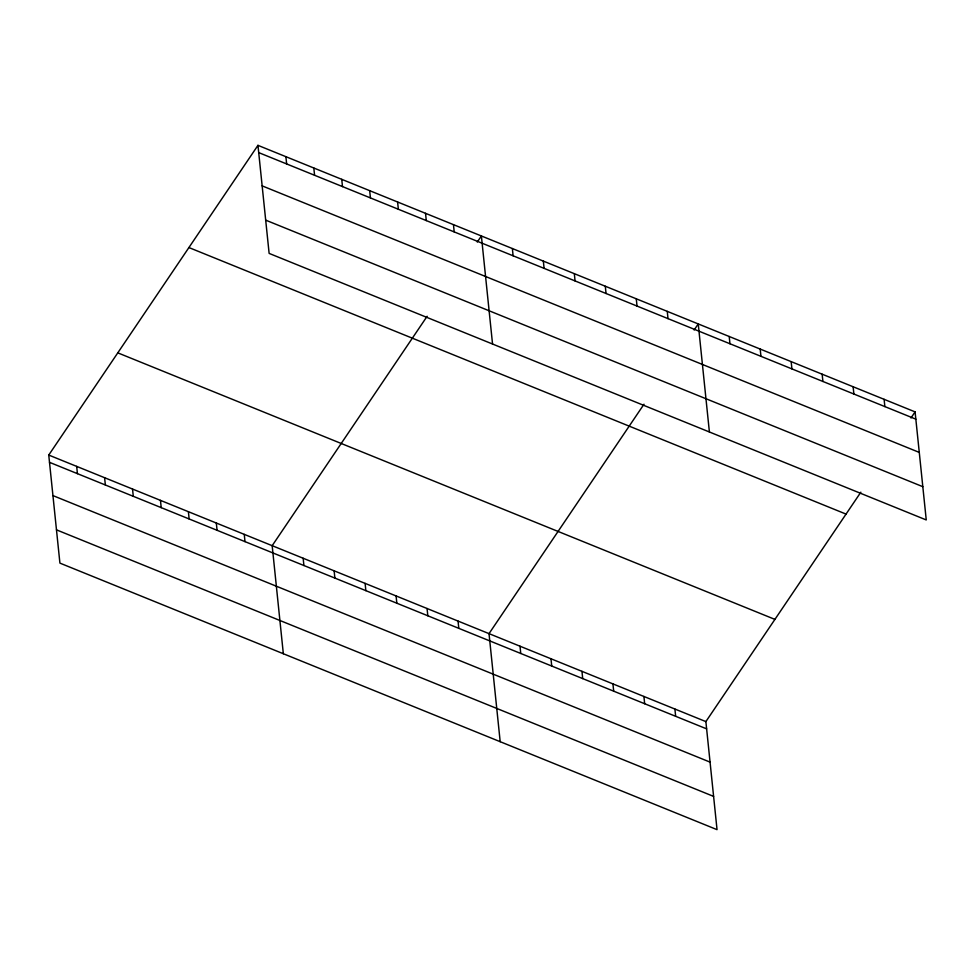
<?xml version="1.0" encoding="UTF-8"?>
<svg xmlns="http://www.w3.org/2000/svg" width="975" height="975" viewBox="0 0 975 975"><rect width="100%" height="100%" fill="white"/><g stroke="black" fill="none" stroke-linecap="round" stroke-linejoin="round"><path stroke-width="1.46" d="M860.84 492.192L705.876 721.598L717.039 829.652L59.914 563.111L48.75 455.057L257.961 145.348L915.086 411.889L926.25 519.943L269.124 253.402L257.961 145.348M427.135 316.278L272.171 545.683L283.335 653.737M477.275 242.056L481.382 235.974L492.546 344.029M643.987 404.235L489.023 633.64L500.187 741.695M694.127 330.013L698.234 323.932L709.398 431.986M910.979 417.97L915.086 411.889M258.716 152.612L915.83 419.153M262.153 185.872L919.267 452.412M265.688 220.143L922.813 486.683M188.918 247.553L846.044 514.093M117.792 352.852L774.918 619.393M48.75 455.057L705.876 721.598M49.506 462.333L706.619 728.861M52.942 495.592L710.056 762.121M56.477 529.852L713.602 796.392M884.106 399.323L884.861 406.587M853.125 386.758L853.881 394.022M822.144 374.193L822.9 381.457M791.164 361.628L791.919 368.891M760.195 349.062L760.939 356.326M729.215 336.497L729.958 343.761M667.253 311.366L668.009 318.63M636.273 298.801L637.028 306.065M674.895 709.032L675.651 716.296M605.292 286.236L606.048 293.499M643.914 696.467L644.67 703.731M574.324 273.67L575.067 280.934M612.934 683.902L613.689 691.165M543.343 261.105L544.087 268.369M581.953 671.336L582.709 678.6M512.362 248.54L513.118 255.803M550.985 658.771L551.728 666.035M520.004 646.206L520.747 653.469M453.46 224.64L454.204 231.904M425.527 213.318L426.282 220.582M458.043 621.075L458.798 628.339M397.605 201.983L398.348 209.247M427.062 608.51L427.818 615.773M369.671 190.661L370.427 197.925M396.082 595.944L396.837 603.208M341.75 179.327L342.493 186.603M365.113 583.379L365.857 590.643M313.816 168.005L314.572 175.268M334.133 570.814L334.876 578.077M285.894 156.67L286.638 163.946M303.152 558.248L303.908 565.512M244.25 534.361L244.993 541.625M216.316 523.027L217.072 530.29M188.394 511.704L189.138 518.968M160.461 500.37L161.216 507.646M132.539 489.048L133.282 496.312M104.605 477.713L105.361 484.989M76.684 466.391L77.427 473.655"/></g></svg>
